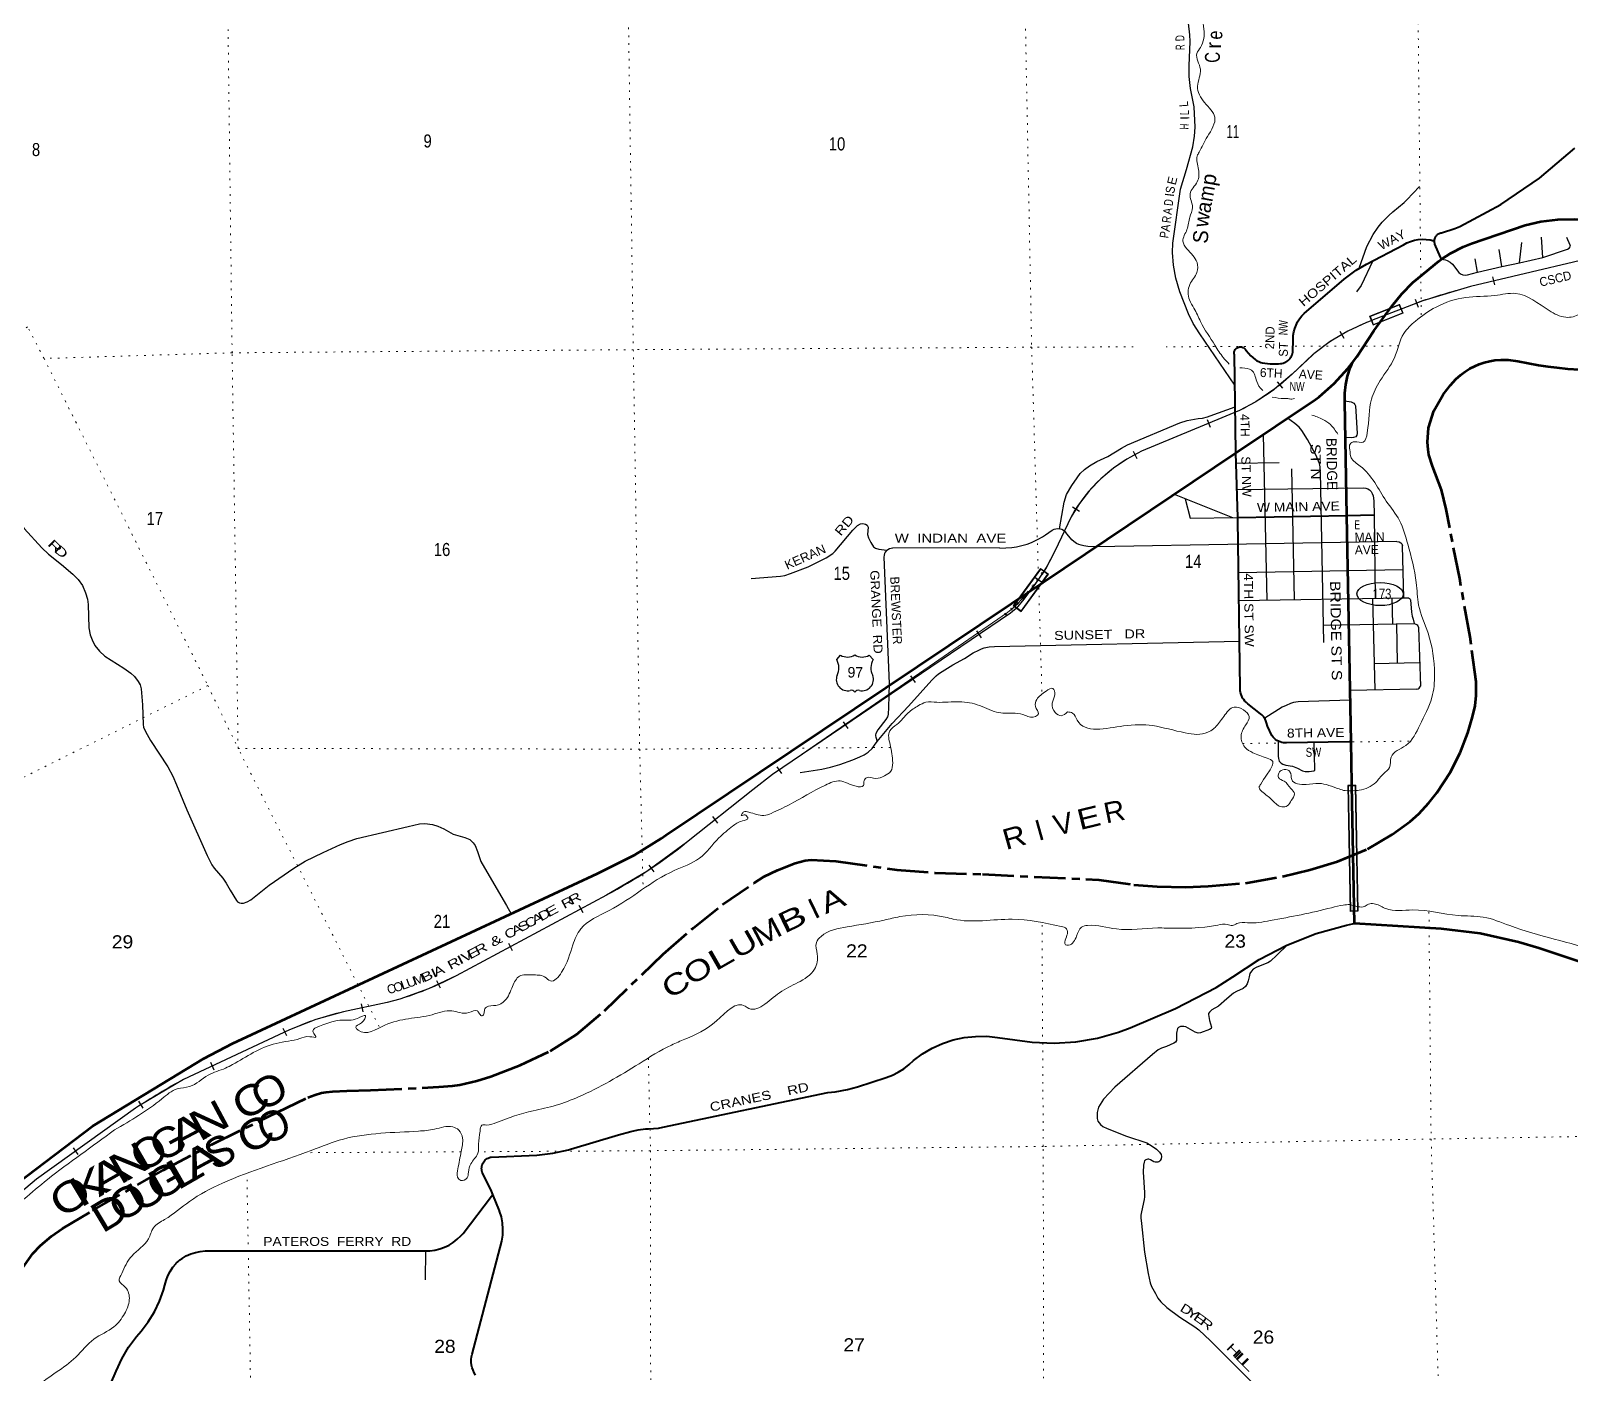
# Model space of a CAD drawing. Header units: feet. Extents: x 244583 to 493183, y 184934 to 372822.
# Drawn here: x 282828 to 303432, y 210609 to 228578 of the extents above; entities that cross this region are included whole.
import ezdxf
from ezdxf.enums import TextEntityAlignment as Align

# ---------------------------------------------------------------- set-up
doc = ezdxf.new("R2010")
doc.units = ezdxf.units.FT
doc.header["$LTSCALE"] = 70
doc.linetypes.add('DOTTED', pattern=[1.5, 0.3, -1.2])
doc.linetypes.add('LONG_DASH_SHORT_DASH', pattern=[9.9, 6, -1.2, 1.5, -1.2])
for name, color, linetype, lineweight in [('11', 7, 'LONG_DASH_SHORT_DASH', 60), ('16', 7, 'Continuous', 25), ('17', 7, 'Continuous', 25), ('20', 7, 'Continuous', 70), ('23', 7, 'Continuous', 70), ('26', 7, 'Continuous', 40), ('29', 7, 'Continuous', 25), ('30', 7, 'Continuous', 25), ('34', 7, 'Continuous', 25), ('39', 7, 'Continuous', 13), ('57', 7, 'Continuous', 13), ('59', 7, 'Continuous', 13), ('7', 7, 'DOTTED', 13)]:
    doc.layers.add(name, color=color, linetype=linetype, lineweight=lineweight)
for name, color, linetype in [('12', 7, 'Continuous'), ('27', 7, 'Continuous'), ('41', 7, 'Continuous')]:
    doc.layers.add(name, color=color, linetype=linetype)

msp = doc.modelspace()

# ---------------------------------------------------------------- linework, layer by layer
at = {"layer": '11'}
for points in [[(297115.54, 217220.28), (297583.07, 217154.62), (297892.65, 217132.6), (298273.38, 217125.71), (298576.93, 217134.84), (299077.97, 217179.22), (299571.64, 217266.8), (299937.68, 217353.84), (300304.6, 217467.76), (300705.89, 217632.1), (301038.68, 217825.85), (301277.59, 218002.19), (301392.91, 218106.01), (301392.91, 218106.01), (301528.05, 218249.91), (301636.72, 218385.81), (301815.52, 218655.37), (301945.14, 218918.64), (302050.77, 219187.77), (302113.85, 219399.82), (302146.05, 219549.64), (302162.47, 219686.12), (302159.73, 219871.59), (302079.18, 220469.74), (301940.62, 221250.17), (301758.6, 222178.1), (301696.6, 222437.84), (301574.99, 222753.59), (301529.66, 222906.73), (301517.46, 222979.65), (301510.58, 223073.89), (301525.16, 223266.17), (301595.54, 223495.65), (301719.39, 223712.41), (301816.53, 223840.05), (301889.13, 223916.89), (301958.17, 223977.79), (302008.05, 224015.78), (302075.8, 224059.69), (302142.15, 224094.56), (302200.21, 224119), (302266.65, 224140.73), (302342.19, 224158.94), (302409.26, 224170.65), (302490.44, 224178.58), (302588.02, 224177.77), (302717.56, 224160.46), (302996.88, 224107.47), (303120.12, 224087.03), (303238.8, 224073.16), (303387.48, 224058.58), (303545.33, 224047.78)], [(282639.69, 211922.36), (282855.93, 212223.07), (282956.12, 212331.91), (283105, 212457.03), (283253.17, 212557.26), (283655.4, 212799.16), (284598.03, 213337.6), (285249.99, 213681.91), (286129.13, 214114.7), (286535.56, 214310.64), (286633.22, 214347.59), (286716.5, 214371.14), (286779.23, 214383.08), (286865.77, 214391.78), (287056.33, 214400.56), (287372.92, 214406.22), (288286.43, 214452.35), (288467.03, 214466.3), (288568.63, 214480.43), (288794.02, 214531.3), (288982.77, 214590.86), (289372.92, 214743.09), (289775.71, 214930.38), (290128.31, 215153.3), (290502.23, 215469.88), (291287.49, 216228.22), (291692.39, 216580.67), (292081.32, 216891.08), (292497.31, 217178.63), (292638.35, 217265.86), (292816.23, 217352.26), (293053.46, 217444.64), (293185.07, 217479.09), (293268.22, 217490.75), (293595.28, 217472.6), (294412.69, 217356.24), (294926.03, 217315.21), (295557.84, 217297.09), (297115.54, 217220.28)]]:
    msp.add_lwpolyline(points, dxfattribs=at)
at = {"layer": '16'}
for p, q in [((293607.85, 220167.2), (293659.16, 220225.96)), ((293850.92, 220231.93), (293850.64, 220231.73)), ((294043.01, 220226.05), (294094.4, 220167.2))]:
    msp.add_line(p, q, dxfattribs=at)
for centre, radius, start, end in [((293414.87, 220056.57), 222.05, 332.97043, 29.75871), ((293750.24, 220383.62), 182.07, 239.97227, 303.45418), ((293952.02, 220383.12), 181.52, 236.33975, 300.08743), ((293952.01, 220383.62), 182.07, 236.54582, 236.59441), ((294287.37, 220056.57), 222.05, 150.24129, 207.02957), ((293754.06, 219901.67), 151.42, 159.09177, 283.81923), ((293948.18, 219901.67), 151.42, 256.18077, 20.90823)]:
    msp.add_arc(centre, radius, start, end, dxfattribs=at)
for centre, major_axis, start_param, end_param in [((293809.4, 219702.85), (-19.56, 51.67), 4.95877769, 6.28318531), ((293892.85, 219702.85), (19.56, 51.67), 0, 1.32637542)]:
    msp.add_ellipse(centre, major_axis=major_axis, ratio=0.929097, start_param=start_param, end_param=end_param, dxfattribs=at)
at = {"layer": '17'}
msp.add_ellipse((300875.97, 221044.48), major_axis=(-309.24, 1), ratio=0.500121, dxfattribs=at)
at = {"layer": '20'}
for points in [[(301697.09, 225521.89), (301820.65, 225603.1), (301989.06, 225690.07), (302098.51, 225735.27), (302818.47, 225979.63), (303026.76, 226026.39), (303252.91, 226053.51), (303480.65, 226056.85), (303707.5, 226036.36), (306483.34, 225672.81), (306923.97, 225632.75), (307043.44, 225629.86), (307705.48, 225613.6)], [(300506.12, 224139.59), (300566.81, 224219.08), (300792.79, 224564.51), (301031.8, 224894.61), (301165.05, 225060.31), (301314.89, 225211.17), (301383.64, 225270.75), (301662.25, 225498.99), (301697.09, 225521.89)], [(298946.78, 222932.07), (300010.78, 223645.86), (300059.27, 223681.57), (300261.85, 223860.22), (300444.65, 224059.06), (300506.12, 224139.59)], [(277725.37, 209671.27), (279878.46, 210908.61), (280210.83, 211117.06), (280519.58, 211359.1), (280591.58, 211423.54), (282264.39, 212873.21), (283652.26, 213927.22), (285142.7, 214830.38), (285527.92, 215030.63), (290406.89, 217305.29), (290907.22, 217556.29), (291261.59, 217776.67), (291324.63, 217818.74), (296363.4, 221199), (298946.78, 222932.07)]]:
    msp.add_lwpolyline(points, dxfattribs=at)
at = {"layer": '23'}
msp.add_line((300488.91, 219066.23), (300432.8, 222096.63), dxfattribs=at)
for points in [[(300432.8, 222096.63), (300404.69, 223614.99), (300404.71, 223730.89), (300416.85, 223846.16), (300440.98, 223959.52), (300476.81, 224069.74), (300492.49, 224107.1), (300506.12, 224139.59)], [(300533.89, 216636.62), (300499.61, 218488.23), (300499.15, 218513.23), (300488.91, 219066.23)], [(307855.79, 214685.8), (302997.76, 216305.8), (302728.06, 216389.33), (302214.49, 216504.12), (301691.73, 216564.6), (300533.89, 216636.62)]]:
    msp.add_lwpolyline(points, dxfattribs=at)
at = {"layer": '26'}
for p, q in [((298972.51, 222068.49), (298946.78, 222932.07)), ((298972.51, 222068.49), (300432.8, 222096.63)), ((300432.8, 222096.63), (300795.35, 222102.32))]:
    msp.add_line(p, q, dxfattribs=at)
for points in [[(301603.19, 225766.83), (301603.23, 225772.08), (301604.56, 225783.93), (301607.12, 225795.59), (301610.89, 225806.91), (301615.82, 225817.78), (301621.86, 225828.07), (301628.95, 225837.67), (301636.99, 225846.48), (301645.92, 225854.4), (301655.62, 225861.35), (301666, 225867.24), (301676.93, 225872.02), (301688.31, 225875.62), (301696.27, 225877.39), (301877.56, 225934.24), (301944.15, 225960.52), (302492.84, 226255.51), (303007.69, 226606.24), (303483.06, 227008.86)], [(298946.78, 222932.07), (298946.54, 222940.07), (298926.71, 224249.26), (298925.21, 224257.78), (298924.61, 224266.4), (298924.92, 224275.04), (298926.12, 224283.6), (298928.21, 224291.99), (298931.17, 224300.11), (298934.97, 224307.88), (298939.55, 224315.21), (298944.87, 224322.02), (298950.88, 224328.24), (298957.5, 224333.79), (298964.67, 224338.62), (298972.3, 224342.68), (298980.32, 224345.92), (298988.63, 224348.3), (298997.14, 224349.79), (299005.77, 224350.39), (299014.41, 224350.09), (299022.97, 224348.89), (299031.35, 224346.79), (299039.48, 224343.83), (299047.25, 224340.04), (299054.58, 224335.46), (299061.39, 224330.13), (299067.6, 224324.13), (299073.16, 224317.5), (299077.99, 224310.34), (299082.05, 224302.7), (299083.15, 224300.22), (299148.76, 224229.47), (299205.88, 224179.34), (299229.12, 224164.72), (299253.77, 224152.6), (299279.54, 224143.13), (299299.1, 224137.91), (299406.81, 224125.77), (299515.21, 224124.95), (299543.1, 224126.57), (299544.85, 224126.69), (299563.42, 224129.03), (299581.64, 224133.3), (299599.32, 224139.44), (299616.26, 224147.41), (299632.27, 224157.1), (299647.18, 224168.41), (299660.83, 224181.22), (299673.06, 224195.38), (299683.75, 224210.75), (299692.77, 224227.14), (299700.03, 224244.39), (299705.45, 224262.31), (299708.96, 224280.69), (299713.22, 224452.63), (299715.33, 224501.37), (299722.53, 224549.62), (299734.73, 224596.85), (299751.8, 224642.55), (299773.56, 224686.21), (299799.75, 224727.36), (299830.11, 224765.55), (299861.72, 224797.97), (300393.98, 225255.59), (300557.14, 225375.34), (300692.88, 225456.68), (301188.78, 225716.91), (301235.44, 225741.9), (301284.45, 225761.86), (301335.28, 225776.6), (301387.38, 225785.94), (301440.16, 225789.79), (301493.06, 225788.09), (301545.49, 225780.88), (301596.88, 225768.22), (301603.19, 225766.83)], [(301697.09, 225521.89), (301684.77, 225550.77), (301610.31, 225725.2), (301606.7, 225736.58), (301604.31, 225748.27), (301603.14, 225760.14), (301603.19, 225766.83)], [(300488.91, 219066.23), (300464.71, 219065.89), (299623.6, 219054.16), (299606.88, 219053.98), (299583.72, 219055.81), (299560.88, 219060.06), (299538.61, 219066.67), (299517.15, 219075.57), (299496.74, 219086.67), (299477.6, 219099.84), (299459.94, 219114.93), (299443.96, 219131.79), (299429.83, 219150.23), (299372.33, 219277.97), (299356.76, 219322.84), (299348.14, 219347.7), (299337.62, 219372.84), (299331.9, 219384.06), (299320.95, 219400.93), (299308.3, 219416.56), (299294.08, 219430.78), (299278.46, 219443.44), (299107.96, 219577.52), (299087.65, 219593.48), (299068.93, 219611.63), (299052.21, 219631.64), (299037.67, 219653.28), (299025.48, 219676.33), (299015.76, 219700.53), (299008.62, 219725.61), (299004.15, 219751.3), (299002.38, 219777.31), (298972.84, 222043.49), (298972.51, 222068.49)], [(289008.46, 213014.8), (288990.76, 213058.32), (288866.61, 213313.39), (288862.3, 213328.76), (288859.63, 213344.5), (288858.61, 213360.43), (288859.26, 213376.38), (288861.58, 213392.18), (288865.54, 213407.64), (288871.09, 213422.61), (288878.17, 213436.91), (288886.71, 213450.4), (288896.62, 213462.92), (288907.78, 213474.34), (288920.07, 213484.52), (288933.35, 213493.37), (288947.49, 213500.78), (288962.33, 213506.67), (288977.7, 213510.97), (288986.5, 213512.68), (289598.59, 213540.88), (289811.79, 213565.18), (290021.29, 213611.63), (290047.14, 213618.98), (290689.71, 213810.23), (290852.66, 213856.7), (290951.32, 213879.11), (291051.78, 213891.09), (291092.36, 213892.92), (291158.2, 213893.65), (291223.6, 213901.26), (291281, 213913.79), (293491.14, 214378.21), (293587.7, 214386.08), (293751.1, 214415.14), (293886.86, 214453.13), (294269.82, 214579.26), (294352.57, 214609.55), (294431.7, 214648.32), (294506.34, 214695.15), (294575.68, 214749.53), (294633.29, 214804.82), (294755.04, 214894.07), (294885.45, 214970.1), (295023.09, 215032.08), (295166.46, 215079.33), (295313.98, 215111.34), (295464.04, 215127.75), (295615, 215128.39), (295757.16, 215114.45), (296222.88, 215051.37), (296514.98, 215038.45), (296806.82, 215056.14), (297095.22, 215104.23), (297377.01, 215182.2), (297534.2, 215239.99), (298139.78, 215500.54), (298682.04, 215782.22), (298908.12, 215922.14), (299258.33, 216154.01), (299630.85, 216348.01), (300021.61, 216502), (300426.33, 216614.3), (300508.89, 216631.43), (300533.89, 216636.62)], [(283728.15, 210094.04), (283968.91, 210650.4), (284044.24, 210814.38), (284136.29, 210969.58), (284244.06, 211114.31), (284304.62, 211183.48), (284400.44, 211308.42), (284482.68, 211442.69), (284550.44, 211584.82), (284602.96, 211733.25), (284621.17, 211800.45), (284638.78, 211864.34), (284662.96, 211926.04), (284693.47, 211984.87), (284729.95, 212040.19), (284772.02, 212091.39), (284773.76, 212093.19), (284798.02, 212118.22), (284822.99, 212136.52), (284850.97, 212157.02), (284907.72, 212190.08), (284967.61, 212217.04), (285029.99, 212237.59), (285094.18, 212251.5), (285159.48, 212258.63), (285225.16, 212258.89), (285240.16, 212257.98), (288165.58, 212259.28), (288232.41, 212268.39), (288297.93, 212284.44), (288361.4, 212307.24), (288422.15, 212336.56), (288479.5, 212372.06), (288532.82, 212413.37), (288581.53, 212460.02), (288609.71, 212492.04), (288989.71, 212990.21), (289008.46, 213014.8)], [(288777.23, 210596.13), (288758.68, 210627.79), (288743.53, 210661.22), (288731.97, 210696.04), (288724.11, 210731.89), (288720.03, 210768.36), (288719.8, 210805.05), (288723.39, 210841.57), (288730.79, 210877.51), (289130.08, 212388.21), (289140.91, 212469.14), (289143.23, 212550.76), (289136.99, 212632.18), (289122.29, 212712.49), (289099.27, 212790.83), (289097.3, 212796.35), (289008.46, 213014.8)]]:
    msp.add_lwpolyline(points, dxfattribs=at)
at = {"layer": '29'}
for p, q in [((302503.93, 225424), (302467.25, 225654.9)), ((302740.17, 225475.92), (302770.18, 225745.22)), ((303052.19, 225544.48), (303035.81, 225816.88)), ((302179.97, 225349.09), (302146.87, 225525.91)), ((299311.31, 223178.88), (299361.77, 220963)), ((298953.22, 222794.85), (299524.49, 222804.21)), ((299690.82, 222719.51), (299724.75, 220969.32)), ((300074.87, 222678.46), (300118.4, 220397.82)), ((298120.81, 222382.19), (298903.44, 222069.38)), ((298968.09, 222443.35), (300647.7, 222466.81)), ((300795.35, 222102.32), (300812.05, 220988.25)), ((301101.11, 221749.27), (297077.3, 221677.92)), ((295791.9, 221659.9), (294356.59, 221662.39)), ((301192.02, 220994.87), (301175.97, 221690.2)), ((298982.13, 221330.94), (301183.29, 221373.08)), ((298987.01, 220956.48), (301192.02, 220994.87)), ((300773.29, 220987.57), (300803.69, 219763.14)), ((301033.36, 220992.1), (301041.75, 220642.93)), ((300117.15, 220626.39), (301333.85, 220648.16)), ((301094.19, 220643.87), (301105.05, 220123.99)), ((301387.74, 220596.68), (301415.33, 219812.14)), ((295719.04, 220341.94), (298994.09, 220413.55)), ((301364.41, 219772.56), (300475.27, 219754.43)), ((288109.8, 212255.44), (288102.91, 211869.46))]:
    msp.add_line(p, q, dxfattribs=at)
for points in [[(298206.5, 226461.7), (298285.64, 226724.87), (298371.18, 227024.42), (298394.71, 227167.77), (298401.12, 227289.74), (298388.29, 227559.33), (298341.24, 227807.53), (298324.13, 227965.86), (298324.13, 228111.35), (298336.96, 228436.58), (298331.62, 228523.24), (298311.3, 228680.5), (298242.87, 229044.23), (298221.48, 229300.99)], [(298934.24, 223836.12), (298463.13, 224523.19), (298377.59, 224664.41), (298313.43, 224792.78), (298197.95, 225088.05), (298142.35, 225267.78), (298112.41, 225443.23), (298099.58, 225614.4), (298103.85, 225738.5), (298206.5, 226461.7)], [(300596.23, 225403.6), (300700.85, 225694.34), (300784.25, 225852.67), (300848.4, 225951.09), (300906.14, 226019.55), (300991.68, 226109.41), (301045.14, 226156.48), (301199.11, 226282.72), (301233.33, 226316.95), (301404.4, 226494.53)], [(303052.19, 225544.48), (303383.51, 225659.04), (303407.04, 225672.95), (303417.72, 225686.86), (303422.01, 225698.63), (303419.86, 225712.53), (303372.82, 225815.23)], [(300777.04, 225500.59), (300622.8, 225173.36), (300560.79, 225085.63)], [(301697.09, 225521.89), (301749.21, 225514.1), (301775.41, 225507.14), (301813.36, 225485.21), (301845.97, 225457.93), (301927.23, 225346.67), (301952.36, 225326.88), (301984.97, 225314.58), (302014.38, 225308.7), (302046.99, 225312.44), (302179.97, 225349.09)], [(302179.97, 225349.09), (302503.93, 225424), (302740.17, 225475.92), (303052.19, 225544.48)], [(282067.51, 223722.4), (282184.66, 223125.98), (282253.1, 222847.82), (282290.52, 222726.94), (282368.58, 222526.87), (282431.67, 222384.59), (282518.28, 222240.16), (282665.84, 222017.64), (282740.69, 221919.21), (282975.93, 221662.45), (283066.82, 221575.79), (283241.11, 221439.92), (283390.81, 221311.54), (283463.53, 221238.79)], [(300406.44, 223628.87), (300488.65, 223615.32), (300507.36, 223607.3), (300522.86, 223596.07), (300536.23, 223581.62), (300546.39, 223563.97), (300569.91, 223193.83), (300564.03, 223168.68), (300550.66, 223148.9), (300520.72, 223136.06), (300497.2, 223131.78), (300418.08, 223136.06)], [(296589.63, 221918.22), (296648.59, 222273.37), (296681.73, 222375), (296751.23, 222495.89), (296822.88, 222599.66), (296865.65, 222655.29), (296922.32, 222709.85), (296987.54, 222757.99), (297089.12, 222816.83), (297234.54, 222885.3), (297415.25, 222995.49), (297499.72, 223039.36), (298199.02, 223332.49), (298295.25, 223364.58), (298444.95, 223390.26), (298502.7, 223398.81), (298567.92, 223414.86), (298603.2, 223428.77), (298937.34, 223547.54)], [(300074.87, 222678.46), (300075.92, 222744.52), (300067.37, 222791.59), (300016.04, 222907.12), (299904.84, 223110.38), (299827.86, 223232.34), (299793.64, 223275.13), (299733.76, 223326.48), (299639.67, 223394.95)], [(298270.06, 222318.08), (298333.94, 222060.65), (298972.51, 222068.49)], [(300647.7, 222466.81), (300683.26, 222462.09), (300713.2, 222452.46), (300735.65, 222437.48), (300754.9, 222416.09), (300772, 222387.2), (300782.7, 222359.39), (300789.11, 222328.37), (300792.32, 222286.64), (300795.35, 222102.32)], [(292462.46, 221251.93), (292855.55, 221281.92), (292912.99, 221292.43), (292990.83, 221318.4), (293228.31, 221409.97), (293468.99, 221529.82), (293554.25, 221585.46), (293587.24, 221616.15), (293825.4, 221897.23), (293884.14, 221960.08), (293924.92, 221982.33), (293956.72, 221985.78), (293995.34, 221978.63), (294013.66, 221967.36), (294028.7, 221937.82), (294021.29, 221841.39), (294033.6, 221794.76), (294065.77, 221733.82), (294100.78, 221677.97), (294125.08, 221659.64), (294170.18, 221643.81), (294278.46, 221629.5)], [(295791.9, 221659.9), (295951.95, 221667.31), (296013.97, 221676.94), (296085.61, 221694.06), (296155.11, 221713.32), (296211.79, 221734.71), (296313.37, 221781.78), (296360.41, 221807.46), (296402.12, 221834.21), (296491.93, 221897.32), (296516.53, 221911.23), (296538.98, 221917.65), (296558.23, 221919.79), (296589.63, 221918.22)], [(297077.3, 221677.92), (296965.09, 221681.76), (296913.76, 221690.31), (296876.34, 221698.87), (296845.33, 221708.5), (296816.46, 221721.34), (296779.04, 221747.02), (296753.37, 221768.41), (296689.22, 221846.51), (296671.04, 221866.83), (296643.24, 221893.58), (296620.79, 221906.42), (296589.63, 221918.22)], [(301101.11, 221749.27), (301130.73, 221742.66), (301152.12, 221728.76), (301164.95, 221714.85), (301175.97, 221690.2)], [(294278.46, 221629.5), (294255.56, 221603.67), (294247.01, 221585.48), (294240.59, 221566.22), (294238.35, 221538.2)], [(294238.35, 221538.2), (294311.23, 219847.57), (294302.42, 219526.18)], [(294278.46, 221629.5), (294314.37, 221651.81), (294334.68, 221659.3), (294356.59, 221662.39)], [(283463.53, 221238.79), (283519.13, 221157.47), (283560.83, 221062.27), (283585.43, 220977.74), (283595.05, 220903.93), (283603.6, 220591.54), (283623.92, 220500.59), (283648.52, 220431.05), (283687.01, 220356.16), (283746.89, 220281.28), (283817.46, 220214.95), (284074.09, 220052.34), (284167.13, 219987.08), (284215.24, 219941.08), (284265.5, 219873.67), (284289.03, 219828.74), (284305.06, 219778.46), (284322.16, 219560.21), (284330.72, 219299.17), (284337.15, 219262.8), (284360.68, 219207.17), (284429.09, 219085.21), (284660.06, 218734.3), (284728.49, 218610.2), (284775.54, 218490.38)], [(301192.02, 220994.87), (301239.26, 220994.34), (301257.44, 220992.2), (301268.13, 220985.78), (301277.76, 220975.08), (301283.1, 220965.46), (301297, 220801.78), (301305.56, 220747.22), (301318.39, 220706.57), (301333.85, 220648.16)], [(301333.85, 220648.16), (301355.81, 220642.38), (301371.85, 220631.68), (301381.47, 220619.91), (301387.73, 220596.68), (301387.74, 220596.68)], [(294150.23, 219070.89), (294348.58, 219312.14), (294568.84, 219545.35), (294881.06, 219891.97), (294938.8, 219949.74), (294968.21, 219975.95), (295017.93, 220009.65), (295163.35, 220099.51), (295319.46, 220182.96), (295432.8, 220257.84), (295507.11, 220295.82), (295543.47, 220312.94), (295582.49, 220324.17), (295646.12, 220336.47), (295719.04, 220341.94)], [(300795.04, 220117.49), (301400.28, 220129.24), (301405.52, 220127.49)], [(301364.41, 219772.56), (301386.29, 219776.38), (301399.12, 219784.94), (301409.81, 219797.78), (301415.33, 219812.14)], [(294302.42, 219526.18), (294295.64, 219436.77), (294291.9, 219416.97), (294285.49, 219401.99), (294265.7, 219368.3), (294158.78, 219227.09), (294131.51, 219177.34), (294127.24, 219161.29), (294126.7, 219147.92), (294129.38, 219129.2), (294150.23, 219070.89)], [(300477.89, 219624.21), (299779.75, 219604.68), (299717.74, 219591.84), (299677.11, 219579.01), (299619.37, 219555.47), (299568.04, 219529.8), (299332.81, 219382.17)], [(293118.68, 218658.07), (293410.83, 218700.2), (293523.65, 218726.42), (293650.34, 218764.39), (293825.7, 218828.57), (293919.27, 218866.56), (293975.39, 218894.9), (294028.33, 218930.75), (294080.18, 218980.49), (294111.73, 219021.68), (294150.23, 219070.89)], [(299514.94, 219076.49), (299512.44, 218876.15), (299517.24, 218846.73), (299527.4, 218809.83), (299551.46, 218782.55), (299573.38, 218769.17), (299615.61, 218756.87), (299703.29, 218744.03), (299728.42, 218734.94), (299769.58, 218714.08), (299838.01, 218677.71), (299874.9, 218671.82), (299925.69, 218671.29), (299989.84, 218677.71), (300002.14, 218687.87), (300004.81, 218703.38), (299993.76, 219059.32)], [(284775.54, 218490.38), (284915.64, 218157.66), (285189.38, 217545.72), (285249.27, 217421.62), (285279.2, 217378.82), (285398.96, 217241.88), (285441.74, 217177.7), (285493.06, 217083.55), (285578.6, 216946.61), (285591.44, 216929.5), (285619.24, 216912.38), (285642.77, 216908.1), (285672.7, 216908.09), (285724.03, 216925.22), (285771.07, 216955.17), (286014.87, 217152.02), (286348.49, 217378.82), (286497.13, 217469.77), (286737.71, 217588.51), (286971.9, 217692.29), (287074.55, 217735.09), (287191.09, 217772.52), (287875.43, 217935.14)], [(287875.43, 217935.14), (288027.29, 217969.38), (288100, 217973.66), (288202.65, 217960.82), (288273.23, 217939.42), (288352.36, 217903.05), (288476.39, 217834.58), (288634.65, 217789.64), (288698.8, 217759.69), (288745.85, 217716.9), (288771.52, 217680.52), (288803.59, 217601.35), (288848.5, 217466.55), (289085.89, 217060.02), (289190.68, 216880.28), (289252.7, 216769.02)], [(299636.07, 216350.07), (299496.61, 216212.8), (299411.06, 216135.77), (299373.65, 216111.17), (299316.97, 216088.69), (299218.59, 216050.18), (299176.9, 216025.58), (299154.43, 215998.83), (299134.13, 215967.81), (299124.49, 215926.08), (299112.74, 215869.38), (299098.83, 215831.93), (299074.25, 215794.49), (299043.23, 215767.74), (298956.62, 215728.16), (298914.91, 215703.55), (298825.09, 215630.8), (298713.88, 215532.37), (298624.06, 215481.02), (298594.13, 215453.21), (298581.29, 215433.96), (298581.29, 215421.11), (298594.12, 215339.8), (298619.78, 215249.93), (298615.51, 215234.96), (298594.12, 215219.98), (298474.36, 215172.9), (298442.29, 215170.77), (298401.65, 215185.74), (298276.54, 215255.29), (298253.01, 215261.7), (298204.9, 215258.49), (298179.24, 215247.8), (298166.4, 215232.82), (298153.57, 215168.63), (298153.57, 215074.48), (298139.67, 215049.87), (298119.35, 215035.96), (298020.98, 214993.17), (297951.47, 214968.56), (297909.77, 214946.1), (297832.78, 214886.19), (297328.07, 214449.69), (297178.37, 214287.07), (297109.93, 214182.22), (297092.83, 214107.34), (297090.69, 214028.16), (297101.38, 213991.79), (297135.6, 213948.99), (297169.82, 213921.18), (297225.42, 213897.65), (297486.33, 213794.94), (297755.79, 213705.07), (297829.58, 213659.07), (297884.11, 213619.48)], [(297884.11, 213619.48), (297925.82, 213579.91), (297946.67, 213549.43), (297951.48, 213522.14), (297947.74, 213490.58), (297936.51, 213468.65), (297928.49, 213458.49), (297914.59, 213448.86), (297901.76, 213444.58), (297885.18, 213442.97), (297867.54, 213445.65), (297850.96, 213451.53), (297805.52, 213476.68), (297784.67, 213483.62), (297768.09, 213483.1), (297757.27, 213482.67), (297744.57, 213477.75), (297737.49, 213471.45), (297726.39, 213461.7), (297720.51, 213447.25), (297711.96, 213404.45), (297705.54, 213310.31), (297726.93, 213040.71), (297726.93, 212982.93), (297722.65, 212944.42), (297686.29, 212779.66), (297677.74, 212734.72), (297677.74, 212700.49), (297686.29, 212623.46), (297726.93, 212240.46)], [(297726.93, 212240.46), (297776.11, 211955.88), (297802.84, 211832.85), (297819.95, 211781.5), (297870.21, 211686.27), (297903.36, 211627.44), (297941.85, 211576.08), (298024.19, 211502.25), (298199.56, 211373.87), (298399.52, 211242.29), (298451.92, 211202.69), (298605.9, 211057.19), (299179.05, 210483.75)]]:
    msp.add_lwpolyline(points, dxfattribs=at)
at = {"layer": '34', "lineweight": 13}
for p, q in [((304272.46, 225677.59), (302084.53, 225157.93)), ((301445.46, 224968.97), (300694.62, 224677.99)), ((299977.64, 224246.91), (299700.44, 223984.33)), ((298995.14, 223498.38), (297683.15, 222955.03)), ((296743.93, 222079.8), (296526.32, 221618.05)), ((290528.69, 217016.09), (288516.33, 215937.45)), ((287594.81, 215581.19), (287008.67, 215457.95)), ((286289.8, 215217.59), (284872, 214553.97))]:
    msp.add_line(p, q, dxfattribs=at)
at = {"layer": '34'}
for p, q in [((302380.39, 225285.87), (302405.95, 225178.26)), ((301343.73, 224986.92), (301383.7, 224883.79)), ((300335.69, 224562.48), (300392.38, 224467.51)), ((299497.94, 223884.19), (299569.06, 223799.47)), ((298561.6, 223379.56), (298603.92, 223277.37)), ((297571.35, 222955.87), (297623.54, 222858.35)), ((296760.09, 222211.46), (296853.87, 222152.82)), ((296257.32, 221268.57), (296348.97, 221206.64)), ((295479.6, 220550.36), (295542.38, 220459.29)), ((294595.59, 219950.51), (294658.37, 219859.44)), ((293696.08, 219336.39), (293758.86, 219245.32)), ((292805.29, 218735.18), (292868.07, 218644.11)), ((291944.57, 218067.52), (292013.52, 217981.03)), ((291094.88, 217417.65), (291160.2, 217328.39)), ((290159.8, 216882.02), (290212.05, 216784.53)), ((289216.01, 216373.19), (289268.27, 216275.7)), ((288254.49, 215875.05), (288302, 215775.16)), ((287246, 215562.52), (287268.76, 215454.28)), ((286199.89, 215237.46), (286246.78, 215137.28)), ((285229.9, 214780.56), (285276.79, 214680.38)), ((284271.05, 214262.4), (284327.52, 214167.29)), ((283395.02, 213636.02), (283459.56, 213546.19))]:
    msp.add_line(p, q, dxfattribs=at)
for points in [[(307710.23, 225267.77), (305025.48, 225674.75), (304813.46, 225703.59), (304599.64, 225710.11), (304386.3, 225694.24), (304272.67, 225676.51), (302084.81, 225156.87), (301445.82, 224967.93), (300759.08, 224701.43)], [(300755, 224700.21), (300695.05, 224676.98), (300446.13, 224561.79), (300210.63, 224421.22), (299991.1, 224256.78), (299978.37, 224246.09), (299701.17, 223983.51), (299467.36, 223787.23), (299214.3, 223616.45), (298995.61, 223497.39), (297683.62, 222954.03), (297490.18, 222850.5), (297308.63, 222727.31), (297140.94, 222585.83), (296988.97, 222427.59), (296854.36, 222254.32), (296744.9, 222079.27), (296527.3, 221617.56), (296409.15, 221395.75), (296268.44, 221187.5), (296112.77, 220973.7), (296009.65, 220848.82), (295933.66, 220789.1), (292750.64, 218631.18), (292484.15, 218424.47), (291598.95, 217718.86), (291068.91, 217331), (290529.23, 217015.13), (288516.83, 215936.47), (288149.29, 215761.65), (287765.48, 215626.22), (287595.07, 215580.12), (287008.93, 215456.88), (286640.25, 215354.37), (286290.24, 215216.58), (284872.52, 214553), (284267.48, 214193.74), (284226.67, 214166.31), (282905.25, 213216.9), (281743.1, 212240.87)]]:
    msp.add_lwpolyline(points, dxfattribs=at)
at = {"layer": '34', "lineweight": 13}
for points in [[(295943.71, 220837.8), (295891.3, 220797.61), (292749.99, 218632.07), (292483.47, 218425.33), (291598.28, 217719.73)], [(284226.04, 214167.21), (282904.57, 213217.77), (281742.39, 212241.71), (280748.49, 211402.18)]]:
    msp.add_lwpolyline(points, dxfattribs=at)
for centre, radius, start, end in [((304672.99, 215228.5), 10261.28, 104.611, 108.33274), ((301669.51, 222244.75), 2621.28, 111.83376, 130.19852), ((297711.5, 226116.24), 2915.64, 296.12054, 313.01296), ((298574.66, 221056.78), 2097.18, 115.15705, 150.80334), ((294351.87, 222634.07), 2400.11, 311.54722, 334.95564), ((287633.33, 222582.03), 6273.97, 297.48313, 309.19547), ((286665.15, 219355.86), 3887.46, 283.836, 298.43704), ((287802.56, 211888.4), 3656.77, 102.53885, 114.4367), ((287997.38, 208601.21), 6723.35, 117.70078, 124.12023)]:
    msp.add_arc(centre, radius, start, end, dxfattribs=at)
at = {"layer": '34', "linetype": 'DOTTED', "lineweight": 100}
msp.add_arc((294423.02, 222579.06), 2308.36, 308.51176, 328.81004, dxfattribs=at)
at = {"layer": '39'}
for points in [[(299347.04, 231518.47), (299278.37, 231293.21), (299352.01, 231015.98), (299397.37, 230740.26), (299476.62, 230376.33), (299576.46, 230210.61), (299652.51, 230022.25), (299557.63, 229915.55), (299436.28, 229933.51), (299305.18, 229933.14), (299202.72, 229800.05), (299225.31, 229667.23), (299235.84, 229532.18), (299178.87, 229448.37), (299027.24, 229467.81), (298799.9, 229435.39), (298662.1, 229249.17), (298497.61, 229088.71), (298466.57, 228910.51), (298520.63, 228600.62), (298472.65, 228355.49), (298425.69, 228275.91), (298472.64, 228063.56), (298434.02, 227836.06), (298528.46, 227617.69), (298665.73, 227424), (298567.04, 227162.17), (298455.47, 226956.13), (298430.8, 226903.55), (298447.93, 226723.98), (298430.75, 226560.15), (298334.85, 226398.93), (298366.46, 226213.79), (298330.47, 226085.96), (298293.16, 225919.75), (298239.53, 225763.33), (298291.82, 225661.34), (298428.28, 225478.12), (298426.64, 225346.88), (298330.78, 225183.63), (298326.47, 224977.65), (298386.96, 224867.74), (298474.96, 224687.67), (298667.88, 224372.16), (298778.22, 224206.72), (298858.01, 224118.94)], [(304113.8, 224871.44), (304031.03, 224849.79), (303882.22, 224824.86), (303888.56, 224919.85), (303969.71, 225115.13), (303972.67, 225284.75), (303950.12, 225304.52), (303791.87, 225134.08), (303666.2, 224946.07), (303545.96, 224792.47), (303359.21, 224746.67), (303139.75, 224835.51), (302687.77, 225065.45), (302411.93, 225038.2), (302021.12, 225010.87), (301624.08, 224882.5), (301349.16, 224693.78), (301194.79, 224531.48), (301067.63, 224204.16), (300877.52, 223899.9), (300761.03, 223651.5), (300704.7, 223200.32), (300648.47, 223076.15), (300533.39, 223082.12), (300475.47, 223050.78), (300470.82, 222973.99), (300490.91, 222867.37), (300609.92, 222756.5), (300959.38, 222286.49), (301135.51, 222029.31), (301246.21, 221710.37), (301360.45, 221197.7), (301392.14, 220897.5), (301517.99, 220522.32), (301604.69, 219970.8), (301569.99, 219661.31), (301407.3, 219290.94), (301218.66, 219017), (301023.78, 218864.06), (301002.12, 218724.37), (300920.95, 218640.13), (300818.16, 218525.2), (300598.2, 218420.25), (300553.61, 218416.36)], [(298998.99, 224070.7), (299032.88, 224068.05), (299154.42, 224039.99), (299227.79, 223887.92), (299298.44, 223774.15), (299307.03, 223766.96)], [(299434.25, 223679.1), (299591.01, 223658.37), (299657.62, 223655.56), (299665.72, 223653.68), (299730.17, 223658.9)], [(299962.11, 223439.07), (300108.39, 223381.19), (300212.55, 223310.42), (300311.17, 223181.14)], [(296696.27, 219467.25), (296612.47, 219417.27), (296531, 219460.19), (296490.45, 219582.59), (296524.68, 219696.26), (296498.9, 219782.59), (296408.83, 219744.61), (296283.78, 219633.31), (296265.27, 219542.14), (296305.42, 219441.94), (296201.34, 219397.64), (296132.35, 219420.61), (295994.64, 219450.39), (295778.67, 219458.55), (295518.77, 219552.71), (295249.56, 219604.31), (294949.15, 219596.8), (294799.9, 219596.1), (294701.87, 219551.91), (294564.43, 219456.54), (294413.98, 219300.38), (294316.73, 219213.81), (294322.09, 219030.22), (294356.79, 218786.6), (294330.62, 218673.07), (294247, 218613), (294132.65, 218578.62), (294005.43, 218586.38), (293975.85, 218549.51), (293964.93, 218484.71), (293866.31, 218472.82), (293653.19, 218545.63), (293456.54, 218489.55), (292973.21, 218226.37), (292731.25, 218110.92), (292632.96, 218080.86), (292533.83, 218097.21), (292432.42, 218127.66), (292365.77, 218132.5), (292338.2, 218095.66), (292330.36, 218083.4), (292370.57, 218090.19), (292392.86, 218084.55), (292419.81, 218044.66), (292345.83, 218009), (292215.98, 217940.01), (292031.29, 217781.2), (291772, 217510), (291432.12, 217344.31), (290564.41, 216811.68), (290183.65, 216564.5), (290078.59, 216352.64), (289927.97, 215984.51), (289778.8, 215868.74), (289699.13, 215923.81), (289533.28, 215949.04), (289366.14, 215933.87), (289271.81, 215796.9), (289170.38, 215607.31), (289050.58, 215540.52), (288921.86, 215520), (288902.14, 215495.42), (288890.99, 215442.73), (288867.53, 215401.93), (288828.71, 215429.48), (288801.76, 215469.36), (288685.21, 215445.02), (288460.88, 215469.18), (288195.56, 215417.91), (287564.77, 215277.18), (287206.92, 215212.1), (287176.01, 215247.87), (287253.58, 215307.83), (287304.24, 215405.65), (287198.04, 215367.37), (286996.73, 215345.53), (286689.58, 215265.22), (286600.02, 215198.99), (286612.75, 215164.9), (286641.82, 215119.01), (286561.06, 215123.59), (286426.36, 215098.92), (286110.86, 215034.61), (285804.52, 214909.91), (285527.04, 214751.42), (285433.11, 214703.28), (285200.87, 214608.19), (284952.42, 214457.22), (284788.21, 214425.77), (284582.07, 214292.96), (283949.5, 213876.78)], [(298646.88, 219239.58), (298573.07, 219194.72), (298270.65, 219187.18), (297833.2, 219284.15), (297443.96, 219281.07), (296823.31, 219358.55), (296763.11, 219452.32), (296696.27, 219467.25)], [(300553.61, 218416.36), (300408.84, 218414.39), (300327.6, 218437.51), (300057.98, 218511.31), (299886.77, 218498.08), (299693.97, 218563.19), (299669.87, 218667.72), (299635.12, 218693.33), (299554.57, 218685.8), (299515.16, 218634.61), (299517.99, 218590.26), (299591.5, 218541.13), (299682.02, 218443.88), (299731.74, 218372.11), (299688.96, 218284.53), (299633.83, 218210.85), (299563.47, 218197.45), (299440.94, 218280), (299311.89, 218388.66), (299258.18, 218458.33), (299279.55, 218503.13), (299356.05, 218621.61), (299432.45, 218746.15), (299439.48, 218802.8), (299366.05, 218847.88), (299175.11, 218921.1), (299066.81, 218997.85), (299017.78, 219142.29), (299079.55, 219294.82), (299125.95, 219404.68), (299049.69, 219494.12), (298923.94, 219532.2), (298785.04, 219406.52), (298668.68, 219261.07), (298646.88, 219239.58)], [(300472.88, 216892.99), (300384.15, 216884.19), (300227.46, 216849.03), (299407.64, 216676.59), (299101.59, 216646.77), (298960.56, 216638.14), (298900.54, 216610.8), (298833.71, 216625.72), (298706.79, 216617.35), (298013.66, 216576.42), (297902.69, 216578.43), (297350.27, 216564.29), (296964.15, 216611.74), (296883.9, 216588.06), (296817.47, 216469.77), (296708.74, 216348.68), (296670.32, 216354.03), (296670.83, 216436.81), (296695.5, 216522.04), (296680.57, 216566.18), (296611.43, 216597.21), (295956.13, 216694.24), (295165.41, 216695.94), (295058.03, 216722.23), (294452.78, 216729.34), (294243.85, 216683.13), (293749.29, 216593.34), (293398.63, 216465.81), (293335.61, 216381.9), (293348.53, 216226.7), (293311.8, 216028.2), (293089.2, 215846.49), (292841.56, 215710.75), (292409.48, 215513.1), (292382.9, 215532.8), (292001.23, 215336.07), (291578.09, 215090.14), (291397.98, 215012.16), (290964.84, 214762), (290156, 214319.27), (289853.47, 214206.75), (289548.23, 214132.54), (289058.92, 213976.23), (288922.39, 213941.44), (288861.94, 213938.31), (288837.12, 213861.15), (288818.11, 213687.2), (288808.25, 213563.88), (288714, 213422.87), (288681.75, 213311.26), (288665, 213234.25), (288578.88, 213200.37), (288535.69, 213246.01), (288539.75, 213355.09), (288585.93, 213588.08), (288602.82, 213768.05), (288552.48, 213874.12), (288473.03, 213917.07), (288227.51, 213886.34), (288016.2, 213860.28), (287009.62, 213753.06), (286578.71, 213601.86), (285392.58, 213164.33), (284951.27, 212920.09), (284618.83, 212677.83), (284469.55, 212568.11), (284401.7, 212417.49), (284177.93, 212189.33), (284045.05, 211954.76)], [(307851.32, 214995.63), (307661.27, 215026.84), (307485.17, 215170.98), (307171.31, 215237.91), (306865.22, 215321.14), (306553.55, 215489.04), (306385.31, 215423.39), (306173, 215451.81), (305479.46, 215655.12), (305024.55, 215824.45), (304678.79, 215981.64), (304417.68, 216031.37), (304125.22, 216141.08), (303802.34, 216260.34), (302609.93, 216609.97), (302256.91, 216722.62), (301919.66, 216744.71), (301311.18, 216818.37), (300951.82, 216836.03), (300815.55, 216898.13), (300736.83, 216900.73), (300674.88, 216869.32), (300472.88, 216892.99)], [(283949.5, 213876.78), (283498.97, 213548.52), (283049.9, 213212.35), (282735.98, 212950.24), (282396.65, 212683.51), (282253.4, 212561.18), (282096.17, 212358.47), (281883.39, 212252.36), (281510.95, 211926.84), (281193.01, 211668.21), (280892.53, 211406.08), (280580.2, 211154.62), (280470.67, 210966.9), (280218.16, 210766.48), (279809.72, 210599.54), (279629.42, 210531.65), (279293.54, 210368.06), (279108.91, 210250.99), (278661.7, 209995.85), (278169.06, 209688.29), (277808.61, 209503.18), (277375.06, 209275.22), (277136.14, 209123.13)], [(284045.05, 211954.76), (284012.5, 211859.29), (284092.76, 211771.94), (284146.22, 211605.37), (284081.04, 211418.46), (283941.01, 211244.32), (283671.74, 211077.9), (283430.04, 210837.3), (282906.83, 210438.14), (282703.15, 210214.39), (282532.98, 210033.64), (282323.83, 209888.51), (282109.26, 209819.99), (281720.58, 209675.62), (281442.03, 209575.65), (281260.64, 209457.27), (280979.08, 209300.73), (280157.38, 208789.12), (280029.8, 208706.04), (279915.16, 208687.8), (279719.73, 208565.13), (279328.05, 208364.18), (278903.92, 208172.73), (278710.83, 208031.93), (278257.86, 207763.25), (278004.02, 207635.47), (277837.58, 207581.96), (277561.19, 207473.96), (277385.04, 207400.09), (277277.81, 207307.29), (277159.23, 207197.39)]]:
    msp.add_spline(points, degree=3, dxfattribs=at)
at = {"layer": '57'}
for p, q in [((300735.39, 224762.53), (301131.44, 224918.44)), ((300783.01, 224641.57), (301186.76, 224800.52)), ((301186.61, 224803.07), (301134.65, 224919.46)), ((300783.2, 224641.08), (300735.39, 224762.53)), ((295970.32, 220885.12), (296335.87, 221387.69)), ((296075.6, 220808.87), (296439.94, 221309.76)), ((296440.49, 221310.42), (296334.93, 221387.2)), ((296075.77, 220808.18), (295970.21, 220884.96))]:
    msp.add_line(p, q, dxfattribs=at)
for points in [[(301130.37, 224909.41), (300745.76, 224758.01), (300787.52, 224651.94), (301176.88, 224805.23)], [(295981.37, 220886.72), (296337.07, 221375.75), (296429.27, 221308.69), (296073.56, 220819.66)]]:
    msp.add_lwpolyline(points, close=True, dxfattribs=at)
at = {"layer": '59'}
for p, q in [((300446.07, 218485.49), (300476.07, 216799.67)), ((300446.19, 218485.75), (300551.15, 218488.58)), ((300551.03, 218488.28), (300581.02, 216802.97)), ((300580.69, 216802.15), (300476.43, 216800.01))]:
    msp.add_line(p, q, dxfattribs=at)
msp.add_lwpolyline([(300543.17, 218480.36), (300454.21, 218477.96), (300483.92, 216808.17), (300572.89, 216809.99)], close=True, dxfattribs=at)
at = {"layer": '7'}
for p, q in [((299289.41, 224356.3), (298014.26, 224351.86)), ((301127.29, 224362.7), (299682.92, 224357.67)), ((296311.19, 221127.07), (296353.25, 219704.44)), ((285196.63, 219820.24), (280429.18, 217448)), ((301264.41, 219076.48), (299033.65, 219044.86)), ((287488.04, 215258.74), (285601.24, 218979.81)), ((288585.1, 213583.57), (286495.06, 213571.66))]:
    msp.add_line(p, q, dxfattribs=at)
for points in [[(290799.79, 231405.95), (290809.97, 229565.89), (290887.57, 224312.79), (290972.87, 218968.99), (291019.08, 217092.37)], [(296078.26, 231475.21), (296113.25, 229652.74), (296216.04, 224345.6), (296304.57, 221351.11)], [(301362.3, 231545.81), (301374.23, 229736.8), (301426.65, 224755.96)], [(283005.02, 224194.94), (285196.63, 219820.24), (285601.24, 218979.81), (285520.93, 224271.21), (285455.5, 229520.5), (285474.56, 231337.34)], [(297574.63, 224350.33), (296216.04, 224345.6), (290887.57, 224312.79), (285520.93, 224271.21), (283005.02, 224194.94), (282785.54, 224616.86), (282203.19, 224291.49)], [(294326.8, 218992.69), (290972.87, 218968.99), (285601.24, 218979.81)], [(301529.37, 216792.12), (301558.65, 213754.56), (301716.25, 208428.24), (301711.87, 203135.29), (301739.58, 197853.02), (301832.47, 192535.6), (301885.48, 187193.23), (301874.06, 185610.32)], [(296579.23, 185539.63), (296525.51, 187117.46), (296464.18, 192473.81), (296405.46, 197797.9), (296382.05, 203066.12), (296378.54, 208348.83), (296370.55, 213655.69), (296354.58, 216645.35)], [(291088.54, 214833.22), (291117.16, 213598.01), (291121.55, 208377.89), (291039.34, 203039.11), (291071.49, 197734.72), (291080.09, 192393.55), (291131.52, 187911.09)], [(307866.33, 213919.63), (306865.93, 213843.51), (301558.65, 213754.56), (296370.55, 213655.69), (291117.16, 213598.01), (288810.51, 213584.86)], [(285878.59, 185400.57), (285827.84, 186962.28), (285694.1, 192307.21), (285718.53, 197606.59), (285673.44, 202957.17), (285806.83, 208254.5), (285719.09, 213288.69)]]:
    msp.add_lwpolyline(points, dxfattribs=at)

# ---------------------------------------------------------------- texts
at = {"layer": '12'}
for s, rotation, width, p in [('C', 30.403, 1.2, (285868.89, 214101.02)), ('O', 29.258, 1.1, (286113.44, 214223.36)), ('N', 28.208, 1.3, (285306, 213831.35)), ('G', 28.081, 1.1, (284756.14, 213539.02)), ('A', 27.956, 1.45, (285021.53, 213683.76)), ('C', 30.403, 1.2, (285933.33, 213649.8)), ('N', 29.85, 1.35, (284247.67, 213264.62)), ('O', 29.258, 1.1, (284505.37, 213406.94)), ('A', 28.456, 1.45, (285213.22, 213298.07)), ('S', 27.208, 1.05, (285445.98, 213413.81)), ('A', 29.85, 1.5, (283969.49, 213105.04)), ('L', 30.081, 1.55, (284982.15, 213171.12)), ('K', 30.918, 1.4, (283706.73, 212954.26)), ('U', 29.85, 1.3, (284482.33, 212882.92)), ('G', 29.258, 1.15, (284724.81, 213024.96)), ('O', 34.212, 1.25, (283465.96, 212827.44)), ('O', 30.85, 1.15, (284226.55, 212746.86)), ('D', 30.918, 1.2, (283984.56, 212605.14))]:
    msp.add_text(s, height=400, rotation=rotation, dxfattribs=dict(at, width=width)).set_placement(p, align=Align.CENTER)
msp.add_text('O', height=400, rotation=25.258, dxfattribs=at).set_placement((286161.24, 213753.8), align=Align.CENTER)
at = {"layer": '16'}
msp.add_text('97', height=140, dxfattribs=at).set_placement((293857.15, 219927.9), align=Align.CENTER)
at = {"layer": '17', "width": 1.15}
for s, p in [('ST N', (299942.72, 223050.8)), ('BRIDGE ST S', (300207.32, 221217.1))]:
    msp.add_text(s, height=136.4, rotation=271.061, dxfattribs=at).set_placement(p)
at = {"layer": '17'}
msp.add_text('BRIDGE', height=136.4, rotation=271.061, dxfattribs=at).set_placement((300156.67, 223132.43))
at = {"layer": '17', "width": 0.8}
msp.add_text('173', height=140, dxfattribs=at).set_placement((300902.02, 220976.17), align=Align.CENTER)
at = {"layer": '27'}
for s, rotation, width, p in [('WAY', 27.689, 1.05, (300891.79, 225640.49)), ('HOSPITAL', 40.688, 1.2, (299851.39, 224882.48)), ('2ND', 88.581, 0.95, (299458.17, 224317.62)), ('NW', 88.581, 0.75, (299637.66, 224504.93)), ('ST', 88.581, 0.95, (299640.66, 224217.23)), ('NW', 358.71, 0.75, (299663.78, 223763.2)), ('ST NW', 271.707, 1.05, (299019.44, 222884.45)), ('W MAIN AVE', 1.104, 1.15, (299230.95, 222141.76)), ('E', 1.104, 0.7, (300533.74, 221910.43)), ('4TH ST SW', 270.747, 1.15, (299054.91, 221322.49)), ('8TH AVE', 0.812, 1.15, (299631.69, 219123.62)), ('SW', 0.812, 0.8, (299882.29, 218866.87)), ('CRANES    RD', 11.867, 1.25, (291924.31, 214120.5)), ('PATEROS  FERRY  RD', 0.025, 1.15, (285937.89, 212324.28))]:
    msp.add_text(s, height=120, rotation=rotation, dxfattribs=dict(at, width=width)).set_placement(p)
for s, rotation, p in [('6TH', 357.358, (299265.79, 223948.79)), ('AVE', 356.442, (299786.29, 223930.83)), ('4TH', 270.868, (299007.25, 223450.91)), ('AVE', 1.104, (300538.56, 221573.85)), ('MAIN', 1.104, (300535.94, 221743.08))]:
    msp.add_text(s, height=120, rotation=rotation, dxfattribs=at).set_placement(p)
at = {"layer": '30'}
for s, rotation, width, p in [('D', 91.826, 0.7, (298258.75, 228481.71)), ('R', 90.826, 0.65, (298261.52, 228359.7)), ('L', 94.065, 0.85, (298308.25, 227602.77)), ('L', 89.869, 0.75, (298319.32, 227484.18)), ('H', 87.673, 0.65, (298316.94, 227294.83)), ('S', 80.566, 0.9, (298129.79, 226441.95)), ('D', 82.917, 0.75, (298106.52, 226274.41)), ('R', 82.031, 0.8, (298080.33, 226047.47)), ('A', 83.128, 0.85, (298094.13, 226158.54)), ('P', 82.121, 0.85, (298050.02, 225842.9)), ('A', 82.031, 0.9, (298066.06, 225934.17)), ('R', 316.162, 1.65, (283111.93, 221636.81)), ('D', 319.497, 1.5, (283196.74, 221563.95)), ('D', 328.648, 1.25, (298251.89, 211424.41)), ('Y', 326.975, 1.45, (298339.08, 211366.91)), ('E', 324.546, 1.5, (298432.17, 211302.47)), ('R', 322.613, 1.45, (298521.9, 211235.33)), ('H', 314.983, 1.6, (298873.85, 210889.82)), ('I', 314.983, 1.45, (298932.22, 210827.71)), ('L', 314.983, 2.1, (298992.43, 210767.46)), ('L', 314.983, 2.1, (299061.87, 210697.97))]:
    msp.add_text(s, height=120, rotation=rotation, dxfattribs=dict(at, width=width)).set_placement(p, align=Align.CENTER)
for s, rotation, p in [('I', 90.869, (298322.86, 227412.96)), ('E', 76.578, (298153.75, 226559.54)), ('I', 82.917, (298117.82, 226376.55))]:
    msp.add_text(s, height=120, rotation=rotation, dxfattribs=at).set_placement(p, align=Align.CENTER)
for s, rotation, width, p in [('RD', 49.725, 1.25, (293661.64, 221812.24)), ('KERAN', 24.086, 1.05, (292945.5, 221367.85)), ('W  INDIAN  AVE', 359.901, 1.25, (294383.76, 221732.34)), ('GRANGE  RD', 272.468, 1.1, (294055.83, 221360.44)), ('SUNSET   DR', 1.253, 1.2, (296516.98, 220429.4))]:
    msp.add_text(s, height=120, rotation=rotation, dxfattribs=dict(at, width=width)).set_placement(p)
msp.add_text('BREWSTER', height=120, rotation=272.468, dxfattribs=at).set_placement((294322.94, 221276.1))
at = {"layer": '34', "width": 0.95}
msp.add_text('CSCD', height=120, rotation=13.361, dxfattribs=at).set_placement((303023.92, 225154.09))
at = {"layer": '34'}
for s, rotation, width, p in [('R', 28.192, 1.4, (290033.23, 216867.83)), ('R', 28.192, 1.4, (290134.83, 216922.29)), ('A', 28.192, 1.4, (289630.58, 216652)), ('D', 28.192, 1.4, (289723.85, 216701.99)), ('E', 28.192, 1.6, (289825.46, 216756.45)), ('C', 28.192, 1.3, (289269.14, 216458.27)), ('A', 28.192, 1.4, (289357.42, 216505.58)), ('S', 28.192, 1.5, (289449.44, 216554.91)), ('C', 28.192, 1.3, (289542.3, 216604.68)), ('R', 28.192, 1.4, (288878.97, 216249.14)), ('&', 28.192, 1.5, (289079.68, 216356.71)), ('R', 28.192, 1.4, (288512.55, 216052.74)), ('I', 28.192, 1.65, (288602.08, 216100.71)), ('V', 28.192, 1.4, (288691.04, 216149.09)), ('E', 28.192, 1.6, (288776.14, 216194.01)), ('U', 19.436, 1.15, (287938.9, 215797.64)), ('M', 19.436, 1.1, (288036.84, 215833.08)), ('B', 25.438, 1.45, (288153.34, 215879.2)), ('I', 25.438, 1.55, (288245.06, 215922.82)), ('A', 25.438, 1.35, (288311.15, 215952.81)), ('L', 19.436, 1.25, (287849.35, 215766.05))]:
    msp.add_text(s, height=120, rotation=rotation, dxfattribs=dict(at, width=width)).set_placement(p, align=Align.CENTER)
for s, rotation, p in [('C', 15.138, (287666.47, 215706.54)), ('O', 19.436, (287762.03, 215735.23))]:
    msp.add_text(s, height=120, rotation=rotation, dxfattribs=at).set_placement(p, align=Align.CENTER)
at = {"layer": '41'}
for s, height, rotation, width, p in [('e', 200, 87.075, 0.8, (298765.81, 228516.75)), ('C', 200, 92.079, 0.75, (298733.88, 228226.87)), ('p', 200, 80.234, 1.05, (298679.83, 226573.82)), ('m', 200, 79.757, 0.95, (298649.56, 226386.6)), ('w', 200, 81.393, 1.05, (298586.81, 226040.39)), ('E', 275, 13.605, 1.25, (297010.65, 217921.23)), ('R', 275, 11.576, 1.05, (297348.56, 218002.18)), ('V', 275, 13.605, 1.05, (296670.48, 217838.9)), ('R', 275, 15.633, 1.15, (296019.51, 217660.84)), ('I', 275, 25.775, 1.1, (293360.78, 216715.17)), ('A', 275, 23.747, 1.3, (293606.61, 216824.5)), ('B', 275, 25.775, 1.5, (293071.97, 216577.63)), ('U', 275, 29.832, 1.35, (292427.91, 216245.26)), ('M', 275, 27.804, 1.25, (292736.12, 216405.19)), ('O', 275, 31.861, 1.3, (291823.45, 215898.36)), ('L', 275, 29.832, 1.55, (292124.28, 216071.15)), ('C', 275, 31.861, 1.35, (291526.18, 215713.61))]:
    msp.add_text(s, height=height, rotation=rotation, dxfattribs=dict(at, width=width)).set_placement(p, align=Align.CENTER)
for s, height, rotation, p in [('r', 200, 90.077, (298747.76, 228384.9)), ('a', 200, 80.393, (298615.66, 226203.92)), ('S', 200, 85.029, (298575.33, 225814.9)), ('I', 275, 15.633, (296356.57, 217755.16))]:
    msp.add_text(s, height=height, rotation=rotation, dxfattribs=at).set_placement(p, align=Align.CENTER)
at = {"layer": '7'}
for s, width, p in [('11', 0.65, (298822.16, 227143.38)), ('8', 0.85, (282843.17, 226902.12)), ('9', 0.85, (288080.69, 227017.01)), ('10', 0.85, (293501.59, 226978.4)), ('17', 0.85, (284376.85, 221966.55)), ('16', 0.85, (288218.27, 221552.75)), ('14', 0.85, (298267.01, 221393.9)), ('15', 0.85, (293564.27, 221234.07)), ('21', 0.85, (288217.75, 216578.64)), ('29', 1.1, (283912.03, 216304.85)), ('22', 1.1, (293734.1, 216183.96)), ('23', 1.1, (298794.93, 216314.12)), ('26', 1.1, (299173.18, 211018)), ('28', 1.1, (288224.47, 210894.32)), ('27', 1.1, (293697.65, 210914.91))]:
    msp.add_text(s, height=175, dxfattribs=dict(at, width=width)).set_placement(p)

doc.saveas('drawing.dxf')
